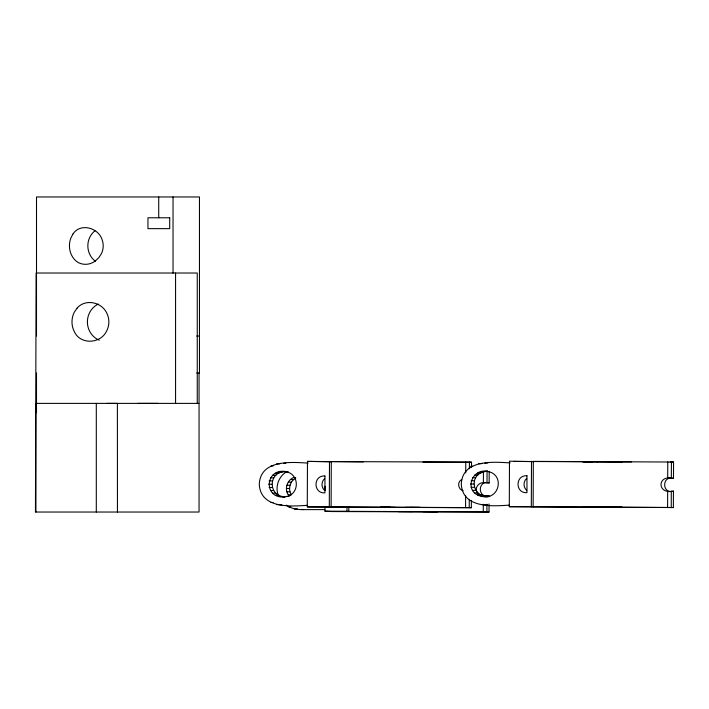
<?xml version="1.0" encoding="UTF-8"?>
<svg xmlns="http://www.w3.org/2000/svg" width="709" height="709" viewBox="0 0 709 709"><rect width="100%" height="100%" fill="white"/><g stroke="black" fill="none" stroke-linecap="round" stroke-linejoin="round"><path stroke-width="1.06" d="M331.298 461.816L307.467 461.391L307.281 506.882L471.343 507.733L471.37 500.669M533.319 461.621L509.487 461.187L509.301 506.687L673.364 507.529L673.435 491.115C656.862 494.864 656.88 474.099 673.479 478.451L673.55 462.038L533.319 461.373L533.133 506.864L673.364 507.529M471.343 507.733L469.234 507.609L469.243 499.96M489.068 503.957L489.033 512.031L486.923 511.907L486.932 504.259M671.255 507.414L671.281 491.018M489.033 512.031L331.555 511.552L324.97 511.18L324.988 507.431M325.059 490.539L325.077 486.321M469.234 507.609L329.295 506.944L329.49 461.453M331.112 507.068L331.298 461.568L469.42 462.117L471.529 462.233L471.512 467.275M486.923 511.907L348.801 511.357L346.985 511.242L347.002 506.908M348.801 511.357L348.819 507.032M465.583 507.564L465.627 495.662M465.724 472.93L465.769 462.073M483.263 511.863L483.299 504.285M477.644 492.923C473.896 488.705 478.309 482.439 483.387 482.661L483.432 471.804M483.387 482.661L489.148 482.944L489.201 471.574M533.133 506.864L531.316 506.749L531.502 461.258M667.594 507.369L667.665 491.124M667.718 478.167L667.781 461.878M469.376 468.693L469.42 462.117M486.994 482.847L487.074 470.794M671.326 478.353L671.441 461.922M284.832 496.885C263.163 499.393 264.679 467.834 285.887 471.556M284.974 496.77C268.011 496.77 268.011 471.671 284.974 471.662M289.352 496.158C283.928 490.566 286.56 480.729 293.375 477.547L295.485 477.547M288.235 494.847L291.39 494.847C287.686 489.254 289.954 481.163 295.813 478.052M484.743 471.352C505.641 471.157 500.687 501.529 481.101 496.256C463.278 492.081 471.263 467.789 487.898 471.352L481.101 471.786M489.724 496.468C473.497 499.57 467.346 475.296 484.265 471.786M324.669 478.593C321.124 481.624 321.124 487.508 324.669 490.531M526.69 478.398C523.136 481.429 523.136 487.305 526.69 490.336M461.701 479.532C456.871 482.023 458.111 489.458 463.154 490.734M308.158 463.11C291.08 462.064 260.469 459.441 259.281 484.22C260.38 508.468 290.132 506.572 307.05 505.322M286.268 471.91C278.557 476.652 274.738 487.313 278.548 495.671M282.723 496.885C300.838 497.55 300.838 470.891 282.723 471.556M510.179 462.915C493.092 461.86 462.49 459.237 461.302 484.017C462.401 508.273 492.152 506.368 509.071 505.127M283.857 463.349L285.887 463.11M484.867 463.269L487.898 462.915M673.435 491.115C661.701 494.501 661.789 474.986 673.479 478.451M158.125 403.386L137.803 403.386M196.685 336.031L199.459 336.031M196.685 372.969L199.459 372.969L199.459 196.969L36.505 196.969L36.505 336.031M198.866 403.386L35.911 403.386L35.911 512.031M478.672 463.633L481.836 463.633M276.652 463.828L279.816 463.828M270.998 465.937L273.107 465.937M279.08 471.981L282.244 471.981M286.365 471.981L288.466 471.981M477.706 473.054L480.87 473.054M275.686 473.249L278.85 473.249M474.8 475.065L477.955 475.065M272.779 475.26L275.934 475.26M472.557 477.689L475.721 477.689M270.546 477.884L273.701 477.884M290.468 479.559L293.623 479.559M471.157 480.737L474.321 480.737M269.136 480.941L272.3 480.941M288.235 482.182L291.39 482.182M470.679 484.017L473.834 484.017M268.658 484.22L271.822 484.22M286.826 485.24L289.99 485.24M471.157 487.296L474.321 487.296M269.136 487.5L272.3 487.5M286.347 488.519L289.511 488.519M472.557 490.353L475.721 490.353M270.546 490.548L273.701 490.548M286.826 491.789L289.99 491.789M474.8 492.977L477.955 492.977M272.779 493.172L275.934 493.172M477.706 494.988L480.87 494.988M275.686 495.183L278.85 495.183M481.101 496.256L484.265 496.256M279.08 496.451L282.244 496.451M286.365 496.451L288.466 496.451M270.998 502.495L273.107 502.495M276.652 504.604L281.836 504.843M286.268 505.118L288.687 506.793L290.796 506.793M288.687 506.793L294.341 508.902L297.505 508.902M324.74 509.62L300.412 509.62L294.341 508.902M592.582 461.763L582.727 461.763L597.332 461.834M612.275 461.887L622.13 461.887L597.332 461.781M390.375 507.272L380.52 507.272L395.126 507.343M410.077 507.396L419.923 507.396L405.326 507.325M631.595 461.914L513.874 461.444M670.235 462.029L673.55 462.038M363.327 461.914L307.467 461.391M422.945 462.091L471.529 462.233M470.616 466.318L472.726 466.327M509.301 506.687L531.316 506.749M607.338 507.121L621.944 507.201L582.541 507.068L597.146 507.148M307.281 506.882L329.295 506.944M324.97 511.18L346.985 511.242M412.815 511.588L398.21 511.561L437.613 511.694L423.007 511.614M106.846 403.386L117.384 403.386L117.446 512.031M481.836 504.409L487.898 505.127M301.547 509.381L303.567 509.62M489.148 482.944C477.458 479.479 477.37 499.003 489.104 495.609L483.334 495.626L479.062 494.146M199.052 372.969L199.052 512.031L35.45 512.031L36.115 273.018L197.253 273.018L197.253 403.253M175.566 273.018L175.566 403.253M173.04 196.969L173.04 273.125M158.727 196.969L158.727 217.778M96.3 403.386L96.3 512.031M36.505 372.969L36.505 412.7M95.423 261.258A18.469 16.927 -90 0 1 94.953 230.815M99.233 340.169A19.56 18.443 -90 0 1 87.402 322.427A19.56 18.443 -90 0 1 98.338 304.046M324.944 475.969L324.944 492.852C313.05 493.756 313.05 475.065 324.944 475.969M526.964 475.774L526.964 492.658C515.071 493.561 515.071 474.87 526.964 475.774M72.894 234.103L70.803 238.189A17.973 14.26 -90 0 0 70.395 252.315C71.813 256.569 74.463 260.425 78.407 262.658A18.478 17.069 90 0 0 95.396 260.903L98.861 257.615L101.493 253.53A17.814 17.663 -90 0 0 102.016 239.403C98.064 227.518 80.135 222.723 72.894 234.103M77.139 308.078L74.339 312.128A19.418 17.308 -90 0 0 74.339 331.688C80.259 344.742 99.969 343.98 106.279 331.688A19.418 18.992 -90 0 0 106.279 312.128C100.749 301.821 85.036 298.799 77.139 308.078M169.717 217.778L147.959 217.778L147.959 228.644L169.717 228.644L169.717 217.778"/></g></svg>
